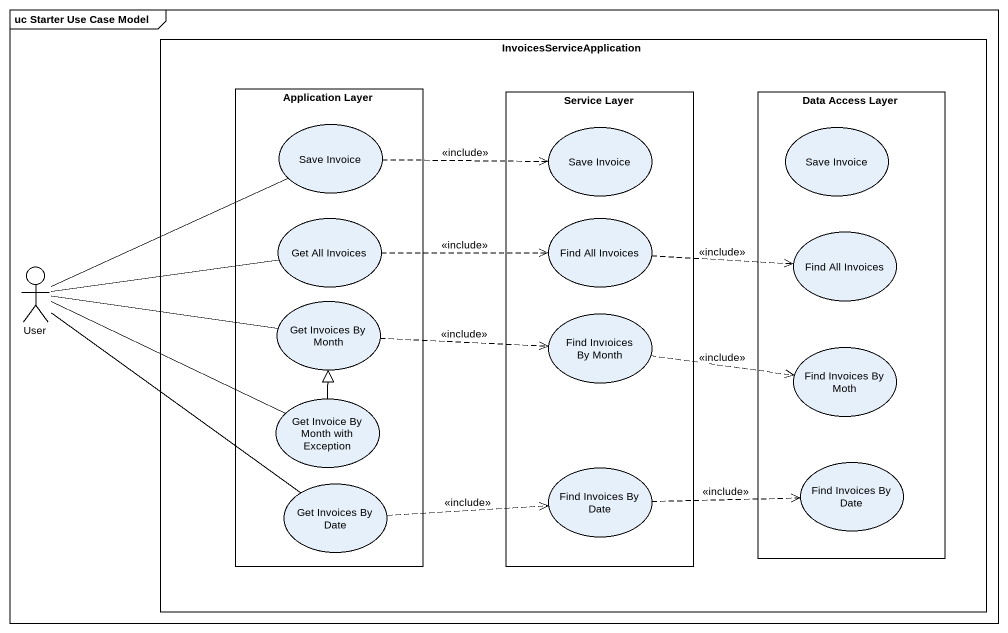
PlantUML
@startuml
mainframe uc Starter Use Case Model
rectangle InvoicesServiceApplication {
  rectangle "Application Layer" as Application_Layer {
    usecase "Save Invoice" as Save_Invoice
    usecase "Get All Invoices" as Get_All_Invoices
    usecase "Get Invoices By Month" as Get_Invoices_By_Month
    usecase "Get Invoice By Month with Exception" as Get_Invoice_By_Month_with
    usecase "Get Invoices By Date" as Get_Invoices_By_Date
  }
  rectangle "Service Layer" as Service_Layer {
    usecase "Save Invoice" as Save_Invoice_2
    usecase "Find All Invoices" as Find_All_Invoices
    usecase "Find Invıoices By Month" as Find_Invıoices_By_Month
    usecase "Find Invoices By Date" as Find_Invoices_By_Date
  }
  rectangle "Data Access Layer" as Data_Access_Layer {
    usecase "Save Invoice" as Save_Invoice_3
    usecase "Find All Invoices" as Find_All_Invoices_2
    usecase "Find Invoices By Moth" as Find_Invoices_By_Moth
    usecase "Find Invoices By Date" as Find_Invoices_By_Date_2
  }
}
actor User
Save_Invoice .right.> Save_Invoice_2 : <<include>>
Get_All_Invoices .right.> Find_All_Invoices : <<include>>
Find_All_Invoices .right.> Find_All_Invoices_2 : <<include>>
User -right- Save_Invoice
User -right- Get_All_Invoices
User -right- Get_Invoices_By_Month
User -right- Get_Invoice_By_Month_with
User -- Get_Invoices_By_Date
Get_Invoices_By_Month .right.> Find_Invıoices_By_Month : <<include>>
Find_Invıoices_By_Month .right.> Find_Invoices_By_Moth : <<include>>
Get_Invoice_By_Month_with -up-|> Get_Invoices_By_Month
Get_Invoices_By_Date .right.> Find_Invoices_By_Date : <<include>>
Find_Invoices_By_Date .right.> Find_Invoices_By_Date_2 : <<include>>
@enduml
